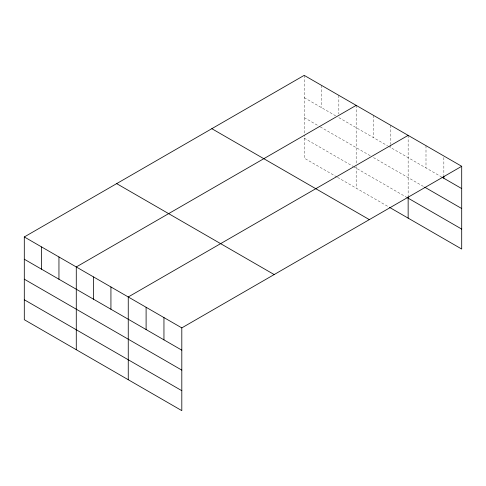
<?xml version="1.0" encoding="UTF-8"?>
<svg xmlns="http://www.w3.org/2000/svg" width="486" height="486" viewBox="0 0 486 486"><rect width="100%" height="100%" fill="white"/><g stroke="black" fill="none" stroke-linecap="round" stroke-linejoin="round"><path stroke-width="0.36" stroke-dasharray="2.43 1.82" d="M304.193 97.637L335.638 115.79M338.845 117.642L387.615 145.8M388.253 146.171L441.3 176.795M304.193 117.594L319.594 126.488M320.238 126.858L370.289 155.757M373.497 157.604L424.721 187.183M304.193 138.158L352.964 166.309M353.608 166.68L406.223 197.061M336.92 177.007L304.193 158.114L304.193 135.217M337.563 177.378L389.541 207.382M443.852 157.47L443.852 175.3M425.997 145.679L425.997 167.962M408.149 135.375L408.149 195.967M390.823 125.37L390.823 143.941M390.823 144.682L390.823 147.653M373.497 115.37L373.497 137.653M356.171 105.365L356.171 163.758M356.171 166.698L356.171 188.118M338.845 95.365L338.845 113.931M321.519 85.36L321.519 107.643M304.193 75.36L304.193 134.482"/><path stroke-width="0.73" d="M461.7 166.291L304.193 75.36L24.3 236.955L24.3 319.709L181.807 410.64L181.807 327.886L461.7 166.291L461.7 249.045L389.541 207.382M356.171 105.365L76.278 266.96L76.278 349.713M408.149 135.375L128.255 296.97L128.255 379.724M441.938 177.165L461.7 188.574M424.721 187.183L461.7 208.53M406.867 197.431L461.7 229.088M211.829 128.687L369.336 219.617M116.664 183.629L274.171 274.56M24.3 236.955L181.807 327.886M24.3 259.232L181.807 350.169M24.3 279.189L181.807 370.125M24.3 299.753L181.807 390.689M443.852 176.041L443.852 178.271M408.149 196.702L408.149 218.129M163.952 317.583L163.952 339.866M146.104 307.274L146.104 329.557M110.93 286.965L110.93 309.248M93.604 276.965L93.604 299.248M58.952 256.96L58.952 279.243M41.626 246.955L41.626 269.238"/></g></svg>
